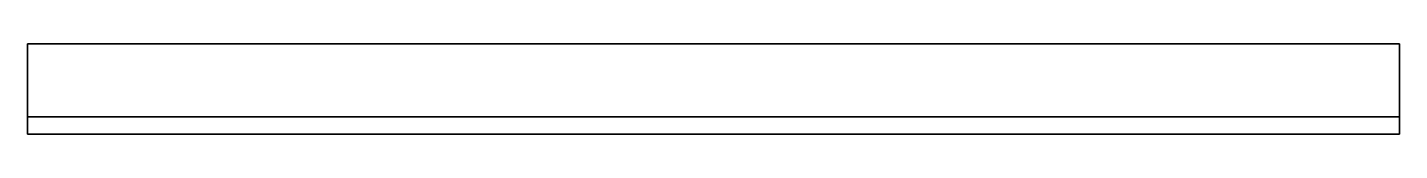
# Model space of a CAD drawing. Extents: x -129 to 145, y -18 to 0.
import ezdxf

# ---------------------------------------------------------------- set-up
doc = ezdxf.new("R2010")
doc.units = 0
doc.header["$MEASUREMENT"] = 0
doc.layers.add('Corpo', color=8, linetype='Continuous')

msp = doc.modelspace()

# ---------------------------------------------------------------- linework, layer by layer
at = {"layer": 'Corpo', "color": 0, "extrusion": (-1e-16, -1, 4e-16)}
for p, q in [((-128.89, -0.24, 28.49), (-128.89, -0.24, 36.99)), ((-128.89, -0.24, 36.99), (-128.89, -18.34, 36.99)), ((-128.89, -14.84, 29.69), (-128.89, -0.24, 28.49)), ((145.11, -0.24, 28.49), (145.11, -0.24, 36.99)), ((145.11, -0.24, 36.99), (145.11, -18.34, 36.99)), ((145.11, -14.84, 29.69), (145.11, -0.24, 28.49)), ((-128.89, -18.34, 22.89), (-128.89, -14.84, 22.89)), ((-128.89, -14.84, 22.89), (-128.89, -14.84, 29.69)), ((145.11, -18.34, 22.89), (145.11, -14.84, 22.89)), ((145.11, -14.84, 22.89), (145.11, -14.84, 29.69)), ((-128.89, -18.34, 36.99), (-128.89, -18.34, 22.89)), ((145.11, -18.34, 36.99), (145.11, -18.34, 22.89))]:
    msp.add_line(p, q, dxfattribs=at)
at = {"layer": 'Corpo', "color": 0}
for points in [[(-128.89, -0.24, 36.99), (-128.89, -0.24, 28.49), (-128.89, -14.84, 29.69), (-128.89, -14.84, 36.99)], [(145.11, -0.24, 28.49), (-128.89, -0.24, 28.49), (-128.89, -14.84, 29.69), (145.11, -14.84, 29.69)], [(-128.89, -18.34, 36.99), (-128.89, -0.24, 36.99), (145.11, -0.24, 36.99), (145.11, -18.34, 36.99)], [(-128.89, -0.24, 36.99), (-128.89, -0.24, 28.49), (145.11, -0.24, 28.49), (145.11, -0.24, 36.99)], [(145.11, -0.24, 36.99), (145.11, -0.24, 28.49), (145.11, -14.84, 29.69), (145.11, -14.84, 36.99)], [(-128.89, -18.34, 36.99), (-128.89, -18.34, 22.89), (-128.89, -14.84, 22.89), (-128.89, -14.84, 36.99)], [(-128.89, -14.84, 29.69), (-128.89, -14.84, 22.89), (145.11, -14.84, 22.89), (145.11, -14.84, 29.69)], [(145.11, -18.34, 22.89), (145.11, -14.84, 22.89), (-128.89, -14.84, 22.89), (-128.89, -18.34, 22.89)], [(145.11, -18.34, 36.99), (145.11, -18.34, 22.89), (145.11, -14.84, 22.89), (145.11, -14.84, 36.99)], [(-128.89, -18.34, 22.89), (-128.89, -18.34, 36.99), (145.11, -18.34, 36.99), (145.11, -18.34, 22.89)]]:
    msp.add_3dface(points, dxfattribs=at)

doc.saveas('drawing.dxf')
